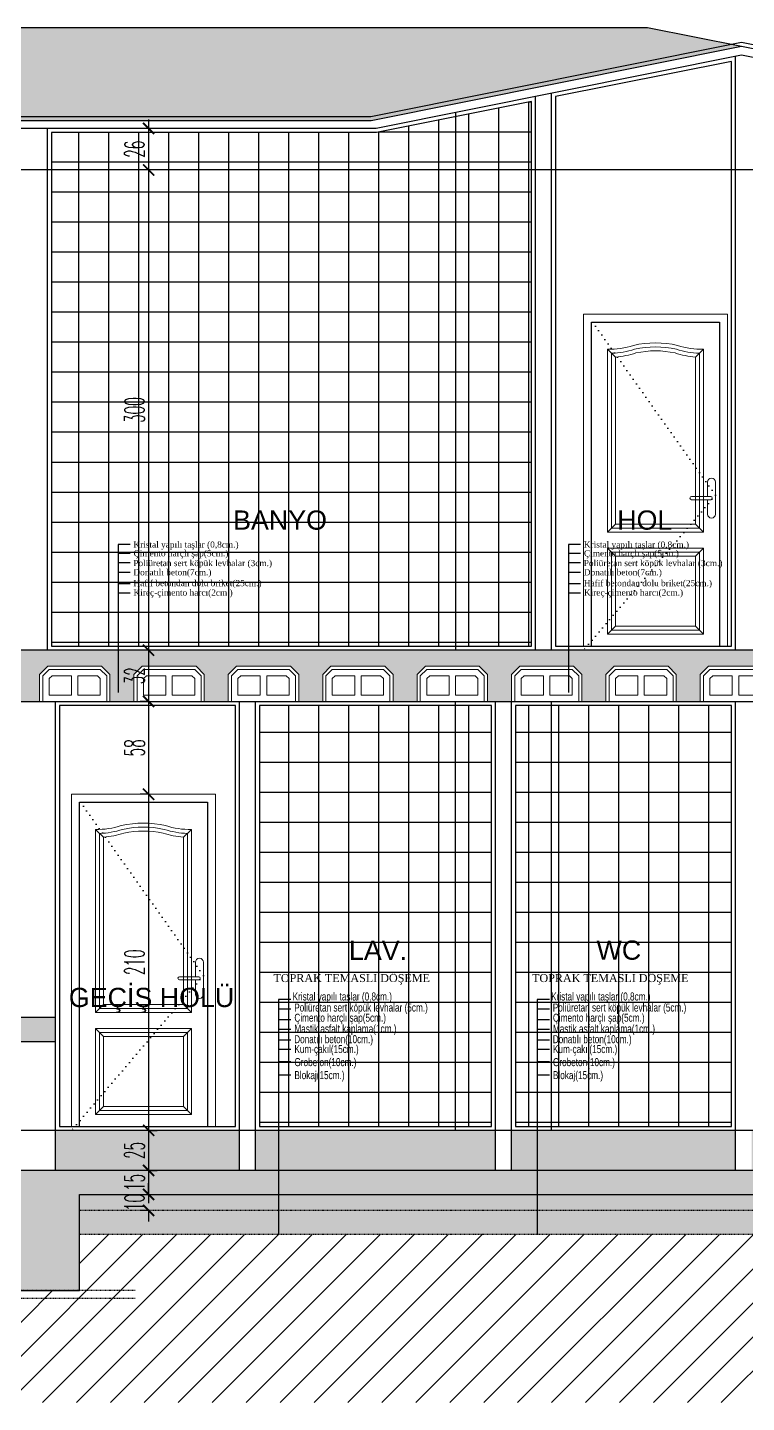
# Model space of a CAD drawing. Extents: x 775040 to 808375, y 4159409 to 4163651.
# Drawn here: x 776927.4 to 777039.8, y 4160133.7 to 4160348.5 of the extents above; entities that cross this region are included whole.
import ezdxf

# ---------------------------------------------------------------- set-up
doc = ezdxf.new("R2010")
doc.units = 0
doc.header["$MEASUREMENT"] = 0
doc.header["$PDMODE"] = 3
for name, pattern in [('DASHED2', [0.1875, 0.125, -0.0625]), ('DOT3', [0.06, 0, -0.06]), ('DUZ', [500, 500])]:
    doc.linetypes.add(name, pattern=pattern)
doc.layers.get('0').update_dxf_attribs({"linetype": 'DUZ'})
for name, color, linetype in [('GÖRÜNÜŞ7', 1, 'Continuous'), ('IZDOT', 3, 'DOT3'), ('tarama', 8, 'Continuous')]:
    doc.layers.add(name, color=color, linetype=linetype)
for name, color, linetype, lineweight in [('kapı', 3, 'Continuous', 9), ('Z_asmolen', 53, 'Continuous', 9), ('Z_iç ölçü dikey', 111, 'Continuous', 25)]:
    doc.layers.add(name, color=color, linetype=linetype, lineweight=lineweight)
doc.styles.add('10', font='swisscl.ttf', dxfattribs={"height": 10})
doc.styles.add('ARIAL', font='ariblk.ttf', dxfattribs={"height": 1})
doc.styles.add('OLCUIC', font='ROMANS.SHX', dxfattribs={"width": 0.5})
doc.styles.add('ÖLÇÜ', font='times.ttf', dxfattribs={"height": 15})
doc.dimstyles.new('ölçü 50', dxfattribs={"dimtxt": 12.5, "dimasz": 7, "dimexe": 5.3, "dimexo": 5, "dimgap": 2.5, "dimtad": 1, "dimdec": 0, "dimzin": 9, "dimdsep": 46, "dimtxsty": 'OLCUIC', "dimblk1": 'ARCHTICK', "dimblk2": 'ARCHTICK', "dimsah": 1, "dimcen": 0, "dimdle": 5.5, "dimadec": 0, "dimazin": 0, "dimtfac": 1, "dimtdec": 0, "dimtix": 1, "dimtofl": 0, "dimtmove": 1, "dimatfit": 3, "dimldrblk": 'ARCHTICK', "dimfxl": 0, "dimtolj": 1, "dimtzin": 0, "dimarcsym": 0})

# ---------------------------------------------------------------- blocks, each defined once
blk = doc.blocks.new('fgh')
at = {"layer": 'GÖRÜNÜŞ7', "color": 21}
blk.add_lwpolyline([(253131.01, 105015.69), (253131.01, 105218.19), (253051.01, 105218.19), (253051.01, 105015.69)], dxfattribs=at)
at = {"layer": 'IZDOT', "ltscale": 50}
blk.add_lwpolyline([(253128.51, 105215.69), (253053.51, 105110.03), (253136.01, 105013.19)], dxfattribs=at)
at = {"layer": 'kapı', "color": 8}
for p, q in [((253061.01, 105201.17), (253066.01, 105196.34)), ((253121.01, 105201.17), (253116.01, 105196.34)), ((253053.51, 105118.19), (253053.51, 105098.19)), ((253058.51, 105118.19), (253058.51, 105109.19)), ((253056.51, 105109.19), (253068.51, 105109.19)), ((253056.51, 105107.19), (253068.51, 105107.19)), ((253058.51, 105107.19), (253058.51, 105098.19)), ((253066.01, 105091.94), (253061.01, 105086.94)), ((253116.01, 105091.94), (253121.01, 105086.94)), ((253066.01, 105071.94), (253061.01, 105076.94)), ((253116.01, 105071.94), (253121.01, 105076.94)), ((253066.01, 105028.19), (253061.01, 105023.19)), ((253116.01, 105028.19), (253121.01, 105023.19))]:
    blk.add_line(p, q, dxfattribs=at)
at = {"layer": 'kapı', "color": 4}
blk.add_lwpolyline([(253136.01, 105015.69), (253136.01, 105223.19), (253046.01, 105223.19), (253046.01, 105015.69)], dxfattribs=at)
at = {"layer": 'kapı', "color": 8}
for points in [[(253061.01, 105086.94), (253121.01, 105086.94), (253121.01, 105201.17, -0.080625), (253104.86, 105203.59, 0.114756), (253077.16, 105203.59, -0.080569), (253061.01, 105201.17)], [(253066.01, 105091.94), (253116.01, 105091.94), (253116.01, 105196.34, -0.058444), (253103.22, 105198.87, 0.107611), (253078.8, 105198.87, -0.058407), (253066.01, 105196.34)]]:
    blk.add_lwpolyline(points, format="xyb", close=True, dxfattribs=at)
at = {"layer": 'kapı', "color": 9}
blk.add_lwpolyline([(253063.51, 105089.44), (253118.51, 105089.44), (253118.51, 105198.7, -0.069005), (253104.04, 105201.23, 0.111446), (253077.98, 105201.23, -0.06896), (253063.51, 105198.7)], format="xyb", close=True, dxfattribs=at)
at = {"layer": 'kapı', "color": 8}
blk.add_lwpolyline([(253061.01, 105076.94), (253061.01, 105023.19), (253121.01, 105023.19), (253121.01, 105076.94), (253061.01, 105076.94)], dxfattribs=at)
at = {"layer": 'kapı', "color": 9}
blk.add_lwpolyline([(253063.51, 105074.44), (253063.51, 105025.69), (253118.51, 105025.69), (253118.51, 105074.44)], close=True, dxfattribs=at)
at = {"layer": 'kapı', "color": 8}
blk.add_lwpolyline([(253066.01, 105071.94), (253066.01, 105028.19), (253116.01, 105028.19), (253116.01, 105071.94)], close=True, dxfattribs=at)
for centre, radius, start, end in [((253056.01, 105118.19), 2.5, 0, 180), ((253056.51, 105108.19), 1, 90, 270), ((253068.51, 105108.19), 1, 270, 90), ((253056.01, 105098.19), 2.5, 180, 0)]:
    blk.add_arc(centre, radius, start, end, dxfattribs=at)
blk = doc.blocks.new('asbnm')
at = {"layer": 'Z_asmolen'}
for p, q in [((44128.83, -2548.34), (44123.66, -2553.51)), ((44129.66, -2550.34), (44125.66, -2554.34)), ((44162.49, -2548.34), (44128.83, -2548.34)), ((44161.66, -2550.34), (44129.66, -2550.34)), ((44161.66, -2550.34), (44165.66, -2554.34)), ((44162.49, -2548.34), (44167.66, -2553.51)), ((44187.83, -2548.34), (44182.66, -2553.51)), ((44188.66, -2550.34), (44184.66, -2554.34)), ((44221.49, -2548.34), (44187.83, -2548.34)), ((44220.66, -2550.34), (44188.66, -2550.34)), ((44220.66, -2550.34), (44224.66, -2554.34)), ((44221.49, -2548.34), (44226.66, -2553.51)), ((44123.66, -2570.34), (44123.66, -2553.51)), ((44125.66, -2570.34), (44125.66, -2554.34)), ((44131.43, -2554.34), (44129.66, -2556.07)), ((44129.66, -2566.34), (44129.66, -2556.07)), ((44143.66, -2554.34), (44131.43, -2554.34)), ((44143.66, -2554.34), (44143.66, -2566.34)), ((44159.76, -2554.34), (44147.66, -2554.34)), ((44147.66, -2554.34), (44147.66, -2566.34)), ((44159.76, -2554.34), (44161.66, -2556.01)), ((44161.66, -2566.34), (44161.66, -2556.01)), ((44165.66, -2570.34), (44165.66, -2554.34)), ((44167.66, -2570.34), (44167.66, -2553.51)), ((44182.66, -2570.34), (44182.66, -2553.51)), ((44184.66, -2570.34), (44184.66, -2554.34)), ((44190.43, -2554.34), (44188.66, -2556.07)), ((44188.66, -2566.34), (44188.66, -2556.07)), ((44202.66, -2554.34), (44190.43, -2554.34)), ((44202.66, -2554.34), (44202.66, -2566.34)), ((44218.76, -2554.34), (44206.66, -2554.34)), ((44206.66, -2554.34), (44206.66, -2566.34)), ((44218.76, -2554.34), (44220.66, -2556.01)), ((44220.66, -2566.34), (44220.66, -2556.01)), ((44224.66, -2570.34), (44224.66, -2554.34)), ((44226.66, -2570.34), (44226.66, -2553.51)), ((44143.66, -2566.34), (44129.66, -2566.34)), ((44161.66, -2566.34), (44147.66, -2566.34)), ((44202.66, -2566.34), (44188.66, -2566.34)), ((44220.66, -2566.34), (44206.66, -2566.34)), ((44167.66, -2570.34), (44123.66, -2570.34)), ((44226.66, -2570.34), (44182.66, -2570.34))]:
    blk.add_line(p, q, dxfattribs=at)
blk = doc.blocks.new('_ARCHTICK')
at = {"color": 0, "linetype": 'ByBlock', "const_width": 0.15}
blk.add_lwpolyline([(-0.5, -0.5), (0.5, 0.5)], dxfattribs=at)
blk = doc.blocks.new('*D1072')
at = {"layer": 'Defpoints', "color": 0, "linetype": 'Continuous', "transparency": 16777216}
for p in [(792844.33, 4156435.16), (792839.82, 4156409.2), (792844.33, 4156409.2)]:
    blk.add_point(p, dxfattribs=at)
at = {"layer": 'tarama', "color": 0, "linetype": 'Continuous', "lineweight": -2, "transparency": 16777216}
for p, q in [((792839.82, 4156435.16), (792834.52, 4156435.16)), ((792839.82, 4156440.66), (792839.82, 4156403.7)), ((792839.82, 4156409.2), (792834.52, 4156409.2))]:
    blk.add_line(p, q, dxfattribs=at)
at = {"layer": 'tarama', "color": 0, "linetype": 'Continuous', "lineweight": -2, "transparency": 16777216, "xscale": 7, "yscale": 7, "zscale": 7}
for p, rotation in [((792839.82, 4156435.16), 90), ((792839.82, 4156409.2), 270)]:
    blk.add_blockref('_ARCHTICK', p, dxfattribs=dict(at, rotation=rotation))
at = {"layer": 'tarama', "color": 0, "linetype": 'Continuous', "transparency": 16777216, "insert": (792831.07, 4156422.18), "char_height": 12.5, "attachment_point": 5, "rotation": 90, "style": 'OLCUIC'}
blk.add_mtext('\\A1;26', dxfattribs=at)
blk = doc.blocks.new('*D1073')
at = {"layer": 'Defpoints', "color": 0, "linetype": 'Continuous', "transparency": 16777216}
for p in [(792844.33, 4156409.2), (792839.82, 4156109.2), (792839.82, 4156109.2)]:
    blk.add_point(p, dxfattribs=at)
at = {"layer": 'tarama', "color": 0, "linetype": 'Continuous', "lineweight": -2, "transparency": 16777216}
for p, q in [((792839.82, 4156409.2), (792834.52, 4156409.2)), ((792839.82, 4156414.7), (792839.82, 4156103.7)), ((792839.82, 4156109.2), (792834.52, 4156109.2))]:
    blk.add_line(p, q, dxfattribs=at)
at = {"layer": 'tarama', "color": 0, "linetype": 'Continuous', "lineweight": -2, "transparency": 16777216, "xscale": 7, "yscale": 7, "zscale": 7}
for p, rotation in [((792839.82, 4156409.2), 90), ((792839.82, 4156109.2), 270)]:
    blk.add_blockref('_ARCHTICK', p, dxfattribs=dict(at, rotation=rotation))
at = {"layer": 'tarama', "color": 0, "linetype": 'Continuous', "transparency": 16777216, "insert": (792831.07, 4156259.2), "char_height": 12.5, "attachment_point": 5, "rotation": 90, "style": 'OLCUIC'}
blk.add_mtext('\\A1;300', dxfattribs=at)
blk = doc.blocks.new('*D1074')
at = {"layer": 'Defpoints', "color": 0, "linetype": 'Continuous', "transparency": 16777216}
for p in [(792839.82, 4156109.2), (792839.82, 4156077.2), (792839.82, 4156077.2)]:
    blk.add_point(p, dxfattribs=at)
at = {"layer": 'tarama', "color": 0, "linetype": 'Continuous', "lineweight": -2, "transparency": 16777216}
for p, q in [((792839.82, 4156109.2), (792834.52, 4156109.2)), ((792839.82, 4156114.7), (792839.82, 4156071.7)), ((792839.82, 4156077.2), (792834.52, 4156077.2))]:
    blk.add_line(p, q, dxfattribs=at)
at = {"layer": 'tarama', "color": 0, "linetype": 'Continuous', "lineweight": -2, "transparency": 16777216, "xscale": 7, "yscale": 7, "zscale": 7}
for p, rotation in [((792839.82, 4156109.2), 90), ((792839.82, 4156077.2), 270)]:
    blk.add_blockref('_ARCHTICK', p, dxfattribs=dict(at, rotation=rotation))
at = {"layer": 'tarama', "color": 0, "linetype": 'Continuous', "transparency": 16777216, "insert": (792831.07, 4156093.2), "char_height": 12.5, "attachment_point": 5, "rotation": 90, "style": 'OLCUIC'}
blk.add_mtext('\\A1;32', dxfattribs=at)
blk = doc.blocks.new('*D1075')
at = {"layer": 'Defpoints', "color": 0, "linetype": 'Continuous', "transparency": 16777216}
for p in [(792839.82, 4156077.2), (792839.82, 4156019.2), (792839.82, 4156019.2)]:
    blk.add_point(p, dxfattribs=at)
at = {"layer": 'tarama', "color": 0, "linetype": 'Continuous', "lineweight": -2, "transparency": 16777216}
for p, q in [((792839.82, 4156082.7), (792839.82, 4156013.7)), ((792839.82, 4156077.2), (792834.52, 4156077.2)), ((792839.82, 4156019.2), (792834.52, 4156019.2))]:
    blk.add_line(p, q, dxfattribs=at)
at = {"layer": 'tarama', "color": 0, "linetype": 'Continuous', "lineweight": -2, "transparency": 16777216, "xscale": 7, "yscale": 7, "zscale": 7}
for p, rotation in [((792839.82, 4156077.2), 90), ((792839.82, 4156019.2), 270)]:
    blk.add_blockref('_ARCHTICK', p, dxfattribs=dict(at, rotation=rotation))
at = {"layer": 'tarama', "color": 0, "linetype": 'Continuous', "transparency": 16777216, "insert": (792831.07, 4156048.2), "char_height": 12.5, "attachment_point": 5, "rotation": 90, "style": 'OLCUIC'}
blk.add_mtext('\\A1;58', dxfattribs=at)
blk = doc.blocks.new('*D1076')
at = {"layer": 'Defpoints', "color": 0, "linetype": 'Continuous', "transparency": 16777216}
for p in [(792839.82, 4156019.2), (792839.82, 4155809.2), (792839.82, 4155809.2)]:
    blk.add_point(p, dxfattribs=at)
at = {"layer": 'tarama', "color": 0, "linetype": 'Continuous', "lineweight": -2, "transparency": 16777216}
for p, q in [((792839.82, 4156024.7), (792839.82, 4155803.7)), ((792839.82, 4156019.2), (792834.52, 4156019.2)), ((792839.82, 4155809.2), (792845.12, 4155809.2))]:
    blk.add_line(p, q, dxfattribs=at)
at = {"layer": 'tarama', "color": 0, "linetype": 'Continuous', "lineweight": -2, "transparency": 16777216, "xscale": 7, "yscale": 7, "zscale": 7}
for p, rotation in [((792839.82, 4156019.2), 90), ((792839.82, 4155809.2), 270)]:
    blk.add_blockref('_ARCHTICK', p, dxfattribs=dict(at, rotation=rotation))
at = {"layer": 'tarama', "color": 0, "linetype": 'Continuous', "transparency": 16777216, "insert": (792831.07, 4155914.2), "char_height": 12.5, "attachment_point": 5, "rotation": 90, "style": 'OLCUIC'}
blk.add_mtext('\\A1;210', dxfattribs=at)
blk = doc.blocks.new('*D1077')
at = {"layer": 'Defpoints', "color": 0, "linetype": 'Continuous', "transparency": 16777216}
for p in [(792839.82, 4155809.2), (792839.82, 4155784.2), (792839.82, 4155784.2)]:
    blk.add_point(p, dxfattribs=at)
at = {"layer": 'tarama', "color": 0, "linetype": 'Continuous', "lineweight": -2, "transparency": 16777216}
for p, q in [((792839.82, 4155814.7), (792839.82, 4155778.7)), ((792839.82, 4155809.2), (792845.12, 4155809.2)), ((792839.82, 4155784.2), (792845.12, 4155784.2))]:
    blk.add_line(p, q, dxfattribs=at)
at = {"layer": 'tarama', "color": 0, "linetype": 'Continuous', "lineweight": -2, "transparency": 16777216, "xscale": 7, "yscale": 7, "zscale": 7}
for p, rotation in [((792839.82, 4155809.2), 90), ((792839.82, 4155784.2), 270)]:
    blk.add_blockref('_ARCHTICK', p, dxfattribs=dict(at, rotation=rotation))
at = {"layer": 'tarama', "color": 0, "linetype": 'Continuous', "transparency": 16777216, "insert": (792831.07, 4155796.7), "char_height": 12.5, "attachment_point": 5, "rotation": 90, "style": 'OLCUIC'}
blk.add_mtext('\\A1;25', dxfattribs=at)
blk = doc.blocks.new('*D1078')
at = {"layer": 'Defpoints', "color": 0, "linetype": 'Continuous', "transparency": 16777216}
for p in [(792839.82, 4155784.2), (792839.82, 4155769.2), (792839.82, 4155769.2)]:
    blk.add_point(p, dxfattribs=at)
at = {"layer": 'tarama', "color": 0, "linetype": 'Continuous', "lineweight": -2, "transparency": 16777216}
for p, q in [((792839.82, 4155789.7), (792839.82, 4155763.7)), ((792839.82, 4155784.2), (792845.12, 4155784.2)), ((792839.82, 4155769.2), (792845.12, 4155769.2))]:
    blk.add_line(p, q, dxfattribs=at)
at = {"layer": 'tarama', "color": 0, "linetype": 'Continuous', "lineweight": -2, "transparency": 16777216, "xscale": 7, "yscale": 7, "zscale": 7}
for p, rotation in [((792839.82, 4155784.2), 90), ((792839.82, 4155769.2), 270)]:
    blk.add_blockref('_ARCHTICK', p, dxfattribs=dict(at, rotation=rotation))
at = {"layer": 'tarama', "color": 0, "linetype": 'Continuous', "transparency": 16777216, "insert": (792831.07, 4155776.7), "char_height": 12.5, "attachment_point": 5, "rotation": 90, "style": 'OLCUIC'}
blk.add_mtext('\\A1;15', dxfattribs=at)
blk = doc.blocks.new('*D1079')
at = {"layer": 'Defpoints', "color": 0, "linetype": 'Continuous', "transparency": 16777216}
for p in [(792839.82, 4155769.2), (792839.82, 4155759.2), (792843.39, 4155759.2)]:
    blk.add_point(p, dxfattribs=at)
at = {"layer": 'tarama', "color": 0, "linetype": 'Continuous', "lineweight": -2, "transparency": 16777216}
for p, q in [((792839.82, 4155769.2), (792839.82, 4155776.2)), ((792839.82, 4155769.2), (792845.12, 4155769.2)), ((792839.82, 4155759.2), (792834.52, 4155759.2)), ((792839.82, 4155759.2), (792839.82, 4155752.2))]:
    blk.add_line(p, q, dxfattribs=at)
at = {"layer": 'tarama', "color": 0, "linetype": 'Continuous', "lineweight": -2, "transparency": 16777216, "xscale": 7, "yscale": 7, "zscale": 7}
for p, rotation in [((792839.82, 4155769.2), 270), ((792839.82, 4155759.2), 90)]:
    blk.add_blockref('_ARCHTICK', p, dxfattribs=dict(at, rotation=rotation))
at = {"layer": 'tarama', "color": 0, "linetype": 'Continuous', "transparency": 16777216, "insert": (792831.07, 4155764.2), "char_height": 12.5, "attachment_point": 5, "rotation": 90, "style": 'OLCUIC'}
blk.add_mtext('\\A1;10', dxfattribs=at)
blk = doc.blocks.new('A$C75FE1421')
at = {"layer": 'tarama'}
h = blk.add_hatch(dxfattribs=at)
h.set_pattern_fill('AR-RSHKE', color=256, scale=1.7, style=0)
h.set_pattern_definition([(0, (-798705.84, -4170140.343), (43.35, 20.4), [10.2, -8.5, 11.9, -5.1, 15.3, -6.8]), (0, (-798695.64, -4170139.493), (43.35, 20.4), [8.5, -32.3, 6.8, -10.2]), (0, (-798675.24, -4170141.618), (43.35, 20.4), [5.1, -52.7]), (90, (-798705.84, -4170140.343), (-14.45, 20.4), [19.55, -62.05]), (90, (-798695.64, -4170140.343), (-14.45, 20.4), [19.125, -62.475]), (90, (-798687.14, -4170140.343), (-14.45, 20.4), [17.85, -63.75]), (90, (-798675.24, -4170141.618), (-14.45, 20.4), [19.55, -62.05]), (90, (-798670.14, -4170141.618), (-14.45, 20.4), [19.55, -62.05]), (90, (-798654.84, -4170140.343), (-14.45, 20.4), [18.7, -62.9])])
h.paths.add_polyline_path([(2157.18, 1112.97), (2098.43, 1124.72), (1008.43, 1124.72), (788.5, 1080.73), (658.5, 1080.73), (433.43, 1035.72), (563.43, 1035.72), (718.25, 1066.68), (1925.75, 1066.68)])
h.paths.add_polyline_path([(2524.37, 1065.53), (2394.37, 1065.53), (2418.25, 1060.76), (2518.25, 1060.76), (2643.43, 1035.72), (2673.43, 1035.72)])
h = blk.add_hatch(dxfattribs=at)
h.set_pattern_fill('ANSI37', color=256, scale=150, angle=45, style=0)
h.set_pattern_definition([(90, (-854020.78, -4189752.574), (-18.75, 4e-15), []), (180, (-854020.78, -4189752.574), (-4e-15, -18.75), [])])
h.paths.add_polyline_path([(1370.22, 1059.18), (1180.93, 1059.18), (1180.93, 738.22), (1282.72, 738.22), (1282.72, 945.72), (1362.72, 945.72), (1362.72, 738.22), (1370.22, 738.22)])
h.paths.add_polyline_path([(1978.43, 1069.04), (1929.16, 1059.18), (1725.93, 1059.18), (1725.93, 738.22), (1978.43, 738.22)])
h.paths.add_polyline_path([(2025.93, 1078.54), (1978.43, 1069.04), (1978.43, 738.22), (2025.93, 738.22)])
h.paths.add_polyline_path([(2150.93, 701.22), (2038.43, 701.22), (2038.43, 438.22), (2150.93, 438.22)])
h.paths.add_polyline_path([(2038.43, 701.22), (2015.93, 701.22), (2015.93, 438.22), (2038.43, 438.22)])
h.paths.add_polyline_path([(1978.43, 701.22), (1855.93, 701.22), (1855.93, 438.22), (1978.43, 438.22)])
h.paths.add_polyline_path([(2000.93, 701.22), (1978.43, 701.22), (1978.43, 438.22), (2000.93, 438.22)])
h.paths.add_polyline_path([(1370.22, 701.22), (1180.93, 701.22), (1180.93, 438.22), (1282.72, 438.22), (1282.72, 645.72), (1362.72, 645.72), (1362.72, 438.22), (1370.22, 438.22), (1370.22, 650.13), (1370.22, 665.13)])
h.paths.add_polyline_path([(1208.93, 826.14), (1271.64, 826.14), (1271.64, 807.72), (1208.93, 807.72)], flags=24)
h.paths.add_polyline_path([(1837.43, 826.14), (1900.14, 826.14), (1900.14, 807.72), (1837.43, 807.72)], flags=24)
h.paths.add_polyline_path([(2063.99, 526.14), (2097.05, 526.14), (2097.05, 507.73), (2063.99, 507.73)], flags=24)
h.paths.add_polyline_path([(1910.19, 525.93), (1949.85, 525.93), (1949.85, 507.93), (1910.19, 507.93)], flags=24)
h.paths.add_polyline_path([(1208.93, 526.14), (1271.64, 526.14), (1271.64, 507.72), (1208.93, 507.72)], flags=24)
h = blk.add_hatch(dxfattribs=at)
h.set_pattern_fill('ANSI33', color=256, scale=15, style=0)
h.set_pattern_definition([(45, (-798705.8395, -4170140.343), (-2.6516504294, 2.6516504294), []), (45, (-798703.188, -4170140.343), (-2.6516504294, 2.6516504294), [1.875, -0.9375])])
h.paths.add_polyline_path([(1723.61, 725.72), (1757.26, 725.72), (1762.43, 720.55), (1762.43, 703.72), (1777.43, 703.72), (1777.43, 720.55), (1782.61, 725.72), (1816.26, 725.72), (1821.43, 720.55), (1821.43, 703.72), (1836.43, 703.72), (1836.43, 720.55), (1841.61, 725.72), (1875.26, 725.72), (1880.43, 720.55), (1880.43, 703.72), (1895.43, 703.72), (1895.43, 720.55), (1900.61, 725.72), (1934.26, 725.72), (1939.43, 720.55), (1939.43, 703.72), (1954.43, 703.72), (1954.43, 720.55), (1959.61, 725.72), (1993.26, 725.72), (1998.43, 720.55), (1998.43, 703.72), (2013.43, 703.72), (2013.43, 720.55), (2018.61, 725.72), (2052.26, 725.72), (2057.43, 720.55), (2057.43, 703.72), (2072.43, 703.72), (2072.43, 720.55), (2077.61, 725.72), (2111.26, 725.72), (2116.43, 720.55), (2116.43, 703.72), (2131.43, 703.72), (2131.43, 720.55), (2136.61, 725.72), (2170.26, 725.72), (2175.43, 720.55), (2175.43, 703.72), (2190.43, 703.72), (2190.43, 720.55), (2195.61, 725.72), (2229.26, 725.72), (2234.43, 720.55), (2234.43, 703.72), (2249.43, 703.72), (2249.43, 720.55), (2254.61, 725.72), (2288.26, 725.72), (2293.43, 720.55), (2293.43, 703.72), (2308.43, 703.72), (2308.43, 720.55), (2313.61, 725.72), (2347.26, 725.72), (2352.43, 720.55), (2352.43, 703.72), (2367.43, 703.72), (2367.43, 720.55), (2372.61, 725.72), (2406.26, 725.72), (2411.43, 720.55), (2411.43, 703.72), (2426.43, 703.72), (2426.43, 720.55), (2431.61, 725.72), (2465.26, 725.72), (2470.43, 720.55), (2470.43, 703.72), (2485.43, 703.72), (2485.43, 720.55), (2490.61, 725.72), (2524.26, 725.72), (2529.43, 720.55), (2529.43, 703.72), (2544.43, 703.72), (2544.43, 720.55), (2549.61, 725.72), (2583.26, 725.72), (2588.43, 720.55), (2588.43, 703.72), (2603.43, 703.72), (2603.43, 735.72), (1703.43, 735.72), (1703.43, 703.72), (1718.43, 703.72), (1718.43, 720.55)])
h.paths.add_polyline_path([(1382.72, 735.72), (603.43, 735.72), (603.43, 703.72), (618.43, 703.72), (618.43, 720.55), (623.61, 725.72), (657.26, 725.72), (662.43, 720.55), (662.43, 703.72), (677.43, 703.72), (677.43, 720.55), (682.61, 725.72), (716.26, 725.72), (721.43, 720.55), (721.43, 703.72), (736.43, 703.72), (736.43, 720.55), (741.61, 725.72), (775.26, 725.72), (780.43, 720.55), (780.43, 703.72), (795.43, 703.72), (795.43, 720.55), (800.61, 725.72), (834.26, 725.72), (839.43, 720.55), (839.43, 703.72), (854.43, 703.72), (854.43, 720.55), (859.61, 725.72), (893.26, 725.72), (898.43, 720.55), (898.43, 703.72), (913.43, 703.72), (913.43, 720.55), (918.61, 725.72), (952.26, 725.72), (957.43, 720.55), (957.43, 703.72), (972.43, 703.72), (972.43, 720.55), (977.61, 725.72), (1011.26, 725.72), (1016.43, 720.55), (1016.43, 703.72), (1031.43, 703.72), (1031.43, 720.55), (1036.61, 725.72), (1070.26, 725.72), (1075.43, 720.55), (1075.43, 703.72), (1090.43, 703.72), (1090.43, 720.55), (1095.61, 725.72), (1129.26, 725.72), (1134.43, 720.55), (1134.43, 703.72), (1149.43, 703.72), (1149.43, 720.55), (1154.61, 725.72), (1188.26, 725.72), (1193.43, 720.55), (1193.43, 703.72), (1208.43, 703.72), (1208.43, 720.55), (1213.61, 725.72), (1247.26, 725.72), (1252.43, 720.55), (1252.43, 703.72), (1267.43, 703.72), (1267.43, 720.55), (1272.61, 725.72), (1306.26, 725.72), (1311.43, 720.55), (1311.43, 703.72), (1326.43, 703.72), (1326.43, 720.55), (1331.61, 725.72), (1365.26, 725.72), (1370.43, 720.55), (1370.43, 703.72), (1382.72, 703.72)])
h.paths.add_polyline_path([(1435.16, 665.13), (1372.72, 665.13), (1372.72, 650.13), (1382.72, 650.13), (1429.96, 633.41), (1470.58, 617.02), (1486.72, 601.38), (1506.31, 582.7), (1534.96, 564.28), (1561.41, 547.28), (1580.08, 530.57), (1600.53, 511.18), (1647.98, 491.31), (1728.43, 491.31), (1728.43, 506.31), (1650.99, 506.31), (1650.99, 523.96), (1608.86, 523.96), (1608.86, 541.6), (1590.25, 541.6), (1590.25, 559.25), (1570.53, 559.25), (1570.53, 576.9), (1543.07, 576.9), (1543.07, 594.54), (1515.62, 594.54), (1515.62, 612.19), (1497.12, 612.19), (1497.12, 629.84), (1478.91, 629.84), (1478.91, 647.48), (1435.16, 647.48)])
h.paths.add_polyline_path([(1407.72, 395.72), (1683.43, 395.72), (1683.43, 335.72), (1743.43, 335.72), (1743.43, 395.72), (2543.43, 395.72), (2543.43, 335.72), (2603.43, 335.72), (2603.43, 410.72), (603.43, 410.72), (603.43, 335.72), (663.43, 335.72), (663.43, 395.72), (1347.72, 395.72), (1347.72, 335.72), (1407.72, 335.72)])
h = blk.add_hatch(dxfattribs=at)
h.set_pattern_fill('ANSI38', color=256, scale=30, style=0)
h.set_pattern_definition([(45, (-798705.8395, -4170140.343), (-2.6516504294, 2.6516504294), []), (135, (-798705.8395, -4170140.343), (-7.9549512883, 2.6516504294), [9.375, -5.625])])
h.paths.add_polyline_path([(1168.43, 435.72), (628.43, 435.72), (628.43, 410.72), (1168.43, 410.72)])
h.paths.add_polyline_path([(1372.72, 435.72), (1178.43, 435.72), (1178.43, 410.72), (1372.72, 410.72)])
h.paths.add_polyline_path([(1573.43, 435.72), (1382.72, 435.72), (1382.72, 410.72), (1573.43, 410.72)])
h.paths.add_polyline_path([(1703.43, 435.72), (1583.43, 435.72), (1583.43, 410.72), (1703.43, 410.72)])
h.paths.add_polyline_path([(1843.43, 435.72), (1728.43, 435.72), (1728.43, 410.72), (1843.43, 410.72)])
h.paths.add_polyline_path([(2003.43, 435.72), (1853.43, 435.72), (1853.43, 410.72), (2003.43, 410.72)])
h.paths.add_polyline_path([(2153.43, 435.72), (2013.43, 435.72), (2013.43, 410.72), (2153.43, 410.72)])
h.paths.add_polyline_path([(2478.43, 435.72), (2163.43, 435.72), (2163.43, 410.72), (2478.43, 410.72)])
at = {"layer": 'tarama', "ltscale": 50}
h = blk.add_hatch(dxfattribs=at)
h.set_pattern_fill('AR-HBONE', color=256, scale=0.7, style=0)
h.set_pattern_definition([(45, (-798705.8395, -4170140.3432), (3e-16, 3.9597979746), [8.4, -2.8]), (135, (-798703.8596, -4170138.3633), (3e-16, 3.9597979746), [8.4, -2.8])])
h.paths.add_polyline_path([(1347.72, 395.72), (663.43, 395.72), (663.43, 385.72), (1347.72, 385.72)])
h.paths.add_polyline_path([(1683.43, 395.72), (1407.72, 395.72), (1407.72, 385.72), (1683.43, 385.72)])
h.paths.add_polyline_path([(2543.43, 395.72), (1743.43, 395.72), (1743.43, 385.72), (2543.43, 385.72)])
at = {"layer": 'tarama'}
h = blk.add_hatch(dxfattribs=at)
h.set_pattern_fill('ANSI31', color=256, scale=120, style=0)
h.set_pattern_definition([(45, (-798705.84, -4170140.343), (-10.60660172, 10.60660172), [])])
h.paths.add_polyline_path([(603.43, 385.72), (67.59, 385.72), (67.59, 265.72), (2983.27, 265.72), (2983.27, 385.72), (2603.43, 385.72), (2603.43, 335.72), (2543.43, 335.72), (2543.43, 370.72), (1743.43, 370.72), (1743.43, 335.72), (1683.43, 335.72), (1683.43, 370.72), (1407.72, 370.72), (1407.72, 335.72), (1347.72, 335.72), (1347.72, 370.72), (663.43, 370.72), (663.43, 335.72), (603.43, 335.72)])
at = {"layer": 'tarama', "linetype": 'DASHED2'}
h = blk.add_hatch(dxfattribs=at)
h.set_pattern_fill('EARTH', color=256, scale=25, angle=45, style=0)
h.set_pattern_definition([(45, (-798705.8395, -4170140.343), (9e-16, 8.838834765), [6.25, -6.25]), (45, (-798707.497, -4170138.686), (9e-16, 8.838834765), [6.25, -6.25]), (45, (-798709.154, -4170137.0286), (9e-16, 8.838834765), [6.25, -6.25]), (135, (-798709.154, -4170135.924), (-8.838834765, 9e-16), [6.25, -6.25]), (135, (-798707.497, -4170134.2665), (-8.838834765, 9e-16), [6.25, -6.25]), (135, (-798705.8395, -4170132.609), (-8.838834765, 9e-16), [6.25, -6.25])])
h.paths.add_polyline_path([(2543.43, 385.72), (1743.43, 385.72), (1743.43, 370.72), (2543.43, 370.72)])
h.paths.add_polyline_path([(1683.43, 385.72), (1407.72, 385.72), (1407.72, 370.72), (1683.43, 370.72)])
h.paths.add_polyline_path([(1347.72, 385.72), (663.43, 385.72), (663.43, 370.72), (1347.72, 370.72)])
at = {"layer": 'tarama'}
for p, q in [((1008.43, 1124.72), (2098.43, 1124.72)), ((2098.43, 1124.72), (2157.18, 1112.97)), ((2892.09, 1035.72), (384.79, 1035.72)), ((1767.64, 801.65), (1767.64, 709.38)), ((1775.03, 801.65), (1767.64, 801.65)), ((1775.03, 801.65), (1767.64, 801.65)), ((2049.14, 801.65), (2049.14, 709.38)), ((2056.53, 801.65), (2049.14, 801.65)), ((2056.53, 801.65), (2049.14, 801.65)), ((1775.03, 796.1), (1767.64, 796.1)), ((1775.03, 796.1), (1767.64, 796.1)), ((2056.53, 796.1), (2049.14, 796.1)), ((2056.53, 796.1), (2049.14, 796.1)), ((1775.03, 790.19), (1767.64, 790.19)), ((1775.03, 784.28), (1767.64, 784.28)), ((2056.53, 790.19), (2049.14, 790.19)), ((2056.53, 784.28), (2049.14, 784.28)), ((1775.03, 777.1), (1767.64, 777.1)), ((2056.53, 777.1), (2049.14, 777.1)), ((1775.03, 771.42), (1767.64, 771.42)), ((2056.53, 771.42), (2049.14, 771.42)), ((2892.09, 735.72), (381.15, 735.72)), ((1875.53, 517.51), (1867.85, 517.51)), ((1867.85, 517.51), (1867.85, 370.72)), ((2037.12, 517.51), (2029.45, 517.51)), ((2029.45, 517.51), (2029.45, 370.72)), ((1875.53, 511.37), (1867.85, 511.37)), ((2037.12, 511.37), (2029.45, 511.37)), ((1875.53, 504.87), (1867.85, 504.87)), ((1875.53, 498.73), (1867.85, 498.73)), ((2037.12, 504.87), (2029.45, 504.87)), ((2037.12, 498.73), (2029.45, 498.73)), ((1875.53, 492.17), (1867.85, 492.17)), ((2037.12, 492.17), (2029.45, 492.17)), ((1875.53, 486.27), (1867.85, 486.27)), ((2037.12, 486.27), (2029.45, 486.27)), ((1875.53, 478.54), (1867.85, 478.54)), ((2037.12, 478.54), (2029.45, 478.54)), ((1875.53, 470.13), (1867.85, 470.13)), ((2037.12, 470.13), (2029.45, 470.13)), ((2892.09, 435.72), (377.5, 435.72))]:
    blk.add_line(p, q, dxfattribs=at)
at = {"layer": 'tarama', "linetype": 'Continuous'}
for p, q in [((2153.43, 735.72), (2153.43, 1106.59)), ((2038.43, 735.72), (2038.43, 1083.59)), ((2028.43, 735.72), (2028.43, 1081.59)), ((1978.43, 1071.59), (1978.43, 735.72)), ((1723.43, 735.72), (1723.43, 1061.68)), ((1728.43, 506.31), (1728.43, 703.72)), ((1843.43, 410.72), (1843.43, 703.72)), ((1853.43, 410.72), (1853.43, 703.72)), ((1978.43, 435.72), (1978.43, 703.72)), ((2003.43, 410.72), (2003.43, 703.72)), ((2013.43, 410.72), (2013.43, 703.72)), ((2038.43, 435.72), (2038.43, 703.72)), ((2153.43, 410.72), (2153.43, 703.72)), ((1728.43, 410.72), (1728.43, 491.31)), ((1843.43, 435.72), (1728.43, 435.72)), ((2003.43, 435.72), (1853.43, 435.72)), ((2153.43, 435.72), (2013.43, 435.72))]:
    blk.add_line(p, q, dxfattribs=at)
at = {"layer": 'tarama', "linetype": 'DASHED2'}
for p, q in [((2543.43, 385.72), (1743.43, 385.72)), ((2543.43, 370.72), (1743.43, 370.72))]:
    blk.add_line(p, q, dxfattribs=at)
at = {"layer": 'tarama', "linetype": 'Continuous'}
for points in [[(600.93, 385.72), (600.93, 410.72), (600.93, 703.72), (600.93, 735.72), (600.93, 1003.72), (600.93, 1018.22), (560.93, 1018.22), (560.93, 1037.77), (718, 1069.18), (1925.5, 1069.18), (2157.18, 1115.52), (2418.49, 1063.26), (2518.49, 1063.26), (2645.93, 1037.77), (2645.93, 1018.22), (2605.93, 1018.22), (2605.93, 1003.72), (2605.93, 735.72), (2605.93, 701.22), (2505.93, 701.22), (2505.93, 413.22), (2605.93, 413.22), (2605.93, 385.72)], [(2518.25, 1060.76), (2643.43, 1035.72), (2643.43, 1020.72), (2603.43, 1020.72), (2603.43, 1003.72), (2578.43, 1003.72), (2578.43, 1043.09), (2515.08, 1055.76), (2415.08, 1055.76), (2157.18, 1107.34), (1928.91, 1061.68), (721.41, 1061.68), (628.43, 1043.09), (628.43, 1003.72), (603.43, 1003.72), (603.43, 1020.72), (563.43, 1020.72), (563.43, 1035.72), (563.43, 1035.72), (718.25, 1066.68), (1925.75, 1066.68), (2157.18, 1112.97), (2418.25, 1060.76), (2518.25, 1060.76)], [(1647.98, 491.31), (1728.43, 491.31), (1728.43, 506.31), (1650.99, 506.31)]]:
    blk.add_lwpolyline(points, dxfattribs=at)
for points in [[(2150.93, 1103.54), (2040.93, 1081.54), (2040.93, 738.22), (2150.93, 738.22)], [(2025.93, 1078.54), (1929.16, 1059.18), (1725.93, 1059.18), (1725.93, 738.22), (2025.93, 738.22)], [(1703.43, 703.72), (2603.43, 703.72), (2603.43, 735.72), (1703.43, 735.72)], [(1840.93, 701.22), (1730.93, 701.22), (1730.93, 506.31), (1730.93, 491.31), (1730.93, 438.22), (1840.93, 438.22)], [(2000.93, 701.22), (1855.93, 701.22), (1855.93, 438.22), (2000.93, 438.22)], [(2150.93, 701.22), (2015.93, 701.22), (2015.93, 438.22), (2150.93, 438.22)], [(2603.43, 410.72), (603.43, 410.72), (603.43, 335.72), (663.43, 335.72), (663.43, 395.72), (1347.72, 395.72), (1347.72, 335.72), (1407.72, 335.72), (1407.72, 395.72), (1683.43, 395.72), (1683.43, 335.72), (1743.43, 335.72), (1743.43, 395.72), (2543.43, 395.72), (2543.43, 335.72), (2603.43, 335.72)]]:
    blk.add_lwpolyline(points, close=True, dxfattribs=at)
at = {"layer": 'tarama', "linetype": 'DASHED2'}
for points in [[(1778.3, 335.72), (1648.57, 335.72)], [(1778.3, 330.72), (1648.57, 330.72)]]:
    blk.add_lwpolyline(points, dxfattribs=at)
at = {"layer": 'tarama', "xscale": -1}
for name, p in [('fgh', (255194.44, -104277.47)), ('asbnm', (45945.09, 3274.06)), ('asbnm', (46004.09, 3274.06)), ('asbnm', (46122.09, 3274.06)), ('asbnm', (46240.09, 3274.06)), ('asbnm', (46358.09, 3274.06)), ('fgh', (254874.44, -104577.47))]:
    blk.add_blockref(name, p, dxfattribs=at)
at = {"layer": 'tarama', "ltscale": 0.8}
for s, height, style, p in [('Kristal yapılı taşlar (0,8cm.)', 3.85, 'ÖLÇÜ', (1777.15, 799.78)), ('Kristal yapılı taşlar (0,8cm.)', 3.85, 'ÖLÇÜ', (2058.65, 799.78)), ('Poliüretan sert köpük levhalar (3cm.)', 3.85, 'ÖLÇÜ', (1777.07, 788.23)), ('Çimento harçlı şap(5cm.)', 3.85, 'ÖLÇÜ', (1777.23, 794.34)), ('Poliüretan sert köpük levhalar (3cm.)', 3.85, 'ÖLÇÜ', (2058.57, 788.23)), ('Çimento harçlı şap(5cm.)', 3.85, 'ÖLÇÜ', (2058.73, 794.34)), ('Donatılı beton(7cm.)', 3.85, 'ÖLÇÜ', (1777.13, 782.47)), ('Donatılı beton(7cm.)', 3.85, 'ÖLÇÜ', (2058.63, 782.47)), ('Hafif betondan dolu briket(25cm.)', 3.85, 'ÖLÇÜ', (1777.15, 775.71)), ('Kireç-çimento harcı(2cm.)', 3.85, 'ÖLÇÜ', (1777.19, 769.81)), ('Hafif betondan dolu briket(25cm.)', 3.85, 'ÖLÇÜ', (2058.64, 775.71)), ('Kireç-çimento harcı(2cm.)', 3.85, 'ÖLÇÜ', (2058.69, 769.81)), ('Kristal yapılı taşlar (0,8cm.)', 5, '10', (1876.63, 516.87)), ('Kristal yapılı taşlar (0,8cm.)', 5, '10', (2038.22, 516.87)), ('Çimento harçlı şap(5cm.)', 5, '10', (1877.74, 503.61)), ('Poliüretan sert köpük levhalar (5cm.)', 5, '10', (1877.65, 509.98)), ('Çimento harçlı şap(5cm.)', 5, '10', (2039.33, 503.61)), ('Poliüretan sert köpük levhalar (5cm.)', 5, '10', (2039.24, 509.98)), ('Mastik asfalt kaplama(1cm.)', 5, '10', (1877.74, 496.79)), ('Mastik asfalt kaplama(1cm.)', 5, '10', (2039.34, 496.79)), ('Donatılı beton(10cm.)', 5, '10', (1877.62, 490.2)), ('Donatılı beton(10cm.)', 5, '10', (2039.22, 490.2)), ('Grobeton(10cm.)', 5, '10', (1877.76, 475.86)), ('Kum-çakıl(15cm.)', 5, '10', (1877.77, 484.03)), ('Grobeton(10cm.)', 5, '10', (2039.35, 475.86)), ('Kum-çakıl(15cm.)', 5, '10', (2039.36, 484.03)), ('Blokaj(15cm.)', 5, '10', (1877.76, 467.74)), ('Blokaj(15cm.)', 5, '10', (2039.35, 467.74))]:
    blk.add_text(s, height=height, dxfattribs=dict(at, style=style)).set_placement(p)
at = {"layer": 'tarama', "style": 'ÖLÇÜ'}
for p in [(1864.69, 528.39), (2026.28, 528.39)]:
    blk.add_text('TOPRAK TEMASLI DÖŞEME', height=5, dxfattribs=at).set_placement(p)
at = {"layer": 'tarama', "linetype": 'Continuous', "char_height": 12, "width": 299.1378, "attachment_point": 5, "style": 'ARIAL'}
for s, insert in [('{\\fArial|b0|i0|c162|p34;BANYO}', (1868.78, 816.93)), ('{\\fArial|b0|i0|c162|p34;HOL}', (2096.72, 816.93)), ('{\\fArial|b0|i0|c162|p34;LAV.}', (1930.02, 548.25)), ('{\\fArial|b0|i0|c162|p34;WC}', (2080.52, 548.25)), ('{\\fArial|b0|i0|c162|p34;GEÇİŞ HOLÜ}', (1788.48, 516.93))]:
    blk.add_mtext(s, dxfattribs=dict(at, insert=insert))
at = {"layer": 'tarama', "linetype": 'Continuous'}
for base, p1, p2, picture, middle in [((1786.62, 1035.72), (1791.13, 1061.68), (1791.13, 1035.72), '*D1072', (1777.87, 1048.7)), ((1786.62, 735.72), (1791.13, 1035.72), (1786.62, 735.72), '*D1073', (1777.87, 885.72)), ((1786.62, 703.72), (1786.62, 735.72), (1786.62, 703.72), '*D1074', (1777.87, 719.72)), ((1786.62, 645.72), (1786.62, 703.72), (1786.62, 645.72), '*D1075', (1777.87, 674.72)), ((1786.62, 435.72), (1786.62, 645.72), (1786.62, 435.72), '*D1076', (1777.87, 540.72)), ((1786.62, 410.72), (1786.62, 435.72), (1786.62, 410.72), '*D1077', (1777.87, 423.22)), ((1786.62, 395.72), (1786.62, 410.72), (1786.62, 395.72), '*D1078', (1777.87, 403.22)), ((1786.62, 385.72), (1786.62, 395.72), (1790.18, 385.72), '*D1079', (1777.87, 390.72))]:
    dim = blk.add_linear_dim(base=base, p1=p1, p2=p2, angle=90, dimstyle='ölçü 50', override={"dimfxl": 8}, dxfattribs=at)
    dim.commit()
    dim.dimension.update_dxf_attribs({"geometry": picture, "text_midpoint": middle, "insert": (-791053.2, -4155373.48)})

msp = doc.modelspace()

# ---------------------------------------------------------------- block references
at = {"layer": 'Z_iç ölçü dikey', "linetype": 'Continuous', "xscale": 0.25, "yscale": 0.25, "zscale": 0.25}
msp.add_blockref('A$C75FE1421', (776499.7, 4160067.29), dxfattribs=at)

doc.saveas('drawing.dxf')
